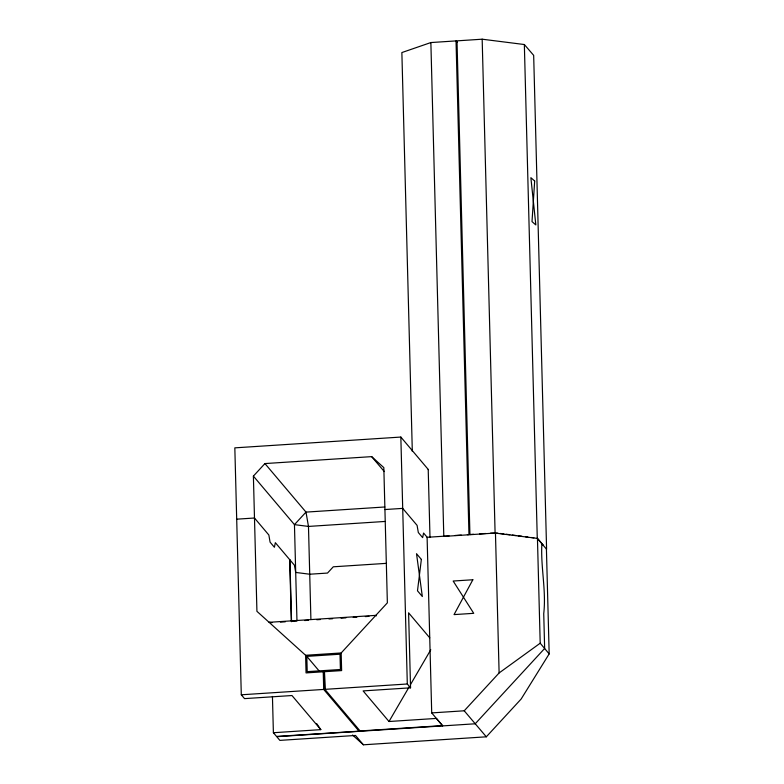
<?xml version="1.0" encoding="UTF-8"?>
<svg xmlns="http://www.w3.org/2000/svg" width="784" height="784" viewBox="0 0 784 784"><rect width="100%" height="100%" fill="white"/><g stroke="black" fill="none" stroke-linecap="round" stroke-linejoin="round"><path stroke-width="1.18" d="M429.759 637.853L408.591 612.823L410.551 687.823L363.119 690.91L389.001 721.505L409.277 686.686M410.502 684.569L430.779 649.75M546.419 548.888L549.172 653.895L521.154 699.014L486.315 736.813L363.404 744.8L352.575 735.02M253.389 476.104L264.933 463.569L371.665 456.631L383.827 467.617L387.365 602.837L341.167 652.964L305.593 655.277L256.927 611.324L253.389 476.104L294.451 524.633L296.969 621.006M449.075 535.874L427.104 537.295L431.71 712.911L464.226 710.794L499.114 672.956L540.196 643.213L537.442 538.275L543.4 545.321M475.212 723.779L544.645 648.466L543.733 613.676C546.399 590.401 540.509 566.969 541.891 543.537M457.356 42.434L456.033 40.905L430.867 42.552L401.869 52.557L412.315 451.437M482.17 39.2L457.003 40.856L469.93 534.708L495.096 533.061L537.275 538.392L546.595 549.231L533.669 55.37L524.349 44.531L482.17 39.2L495.096 533.061M428.407 469.645L400.84 437.06L234.828 447.86L241.296 694.791L244.539 698.622L291.971 695.535L320.823 729.639L273.391 732.726L272.44 696.437M384.836 506.983L305.995 512.109L294.451 524.633L308.475 526.427L384.875 521.458M236.699 519.175L254.486 518.018L268.853 535.011L270.088 542.165L274.41 547.271L275.341 542.675L294.47 565.284L295.705 572.438L309.719 574.221L327.506 573.065L333.288 566.803L386.522 563.343M384.924 509.541L402.711 508.385L417.088 525.368L418.323 532.532L422.645 537.638L423.566 533.032L427.407 537.569M455.181 535.472L461.276 535.08M467.382 534.678L473.487 534.286M479.583 533.884L485.688 533.492M490.568 533.169L497.85 533.169M271.95 622.663L269.088 622.31L375.82 615.371L376.251 615.881M280.437 622.114L285.288 621.8M292.569 621.32L296.205 621.085M304.692 620.536L308.328 620.301M316.824 619.742L320.46 619.507M328.947 618.958L332.592 618.723M341.079 618.164L345.93 617.851M353.202 617.38L356.847 617.145M365.334 616.596L368.97 616.351M306.809 656.375L340.011 654.209L340.413 669.497L307.21 671.653L306.809 656.375L319.353 671.202M241.296 694.791L407.308 683.991L410.551 687.823M389.001 721.505L436.433 718.418L442.509 725.602L360.091 730.962M475.29 723.779L276.742 736.686L279.868 740.38L355.505 735.461L363.404 744.8M500.251 533.473L503.847 533.943M506.248 534.247L509.845 534.717M512.246 535.021L515.843 535.492M518.244 535.795L521.85 536.256M525.447 536.726L527.848 537.03M531.444 537.501L533.845 537.804M540.196 643.213L549.172 653.895M371.665 456.631L384.297 471.566M264.933 463.569L305.995 512.109L308.475 526.427L310.905 619.527M464.226 710.794L486.315 736.813M431.71 712.911L442.686 725.896M324.899 689.352L324.439 671.712L324.89 689.352L360.228 731.119L276.527 736.431L273.391 732.726M359.043 731.198L323.704 689.43L323.243 671.79M316.707 723.652L320.823 729.639M524.349 44.531L537.275 538.392M495.449 532.855L499.114 672.956M456.033 40.905L468.969 534.766L443.803 536.413L430.867 42.552M428.211 469.42L429.995 537.501M400.84 437.06L407.308 683.991M341.167 652.964L341.628 670.594L306.054 672.907L305.593 655.277M289.923 559.913L291.55 621.712M289.708 559.658L291.325 621.457M534.678 181.016L532.013 221.617L535.835 224.93L530.866 177.684L534.678 181.016M421.361 559.423L417.49 590.803L422.331 596.526L416.52 553.7L421.361 559.423M472.85 579.758L454.044 614.607L473.732 613.323L453.162 581.032L472.85 579.758"/></g></svg>
